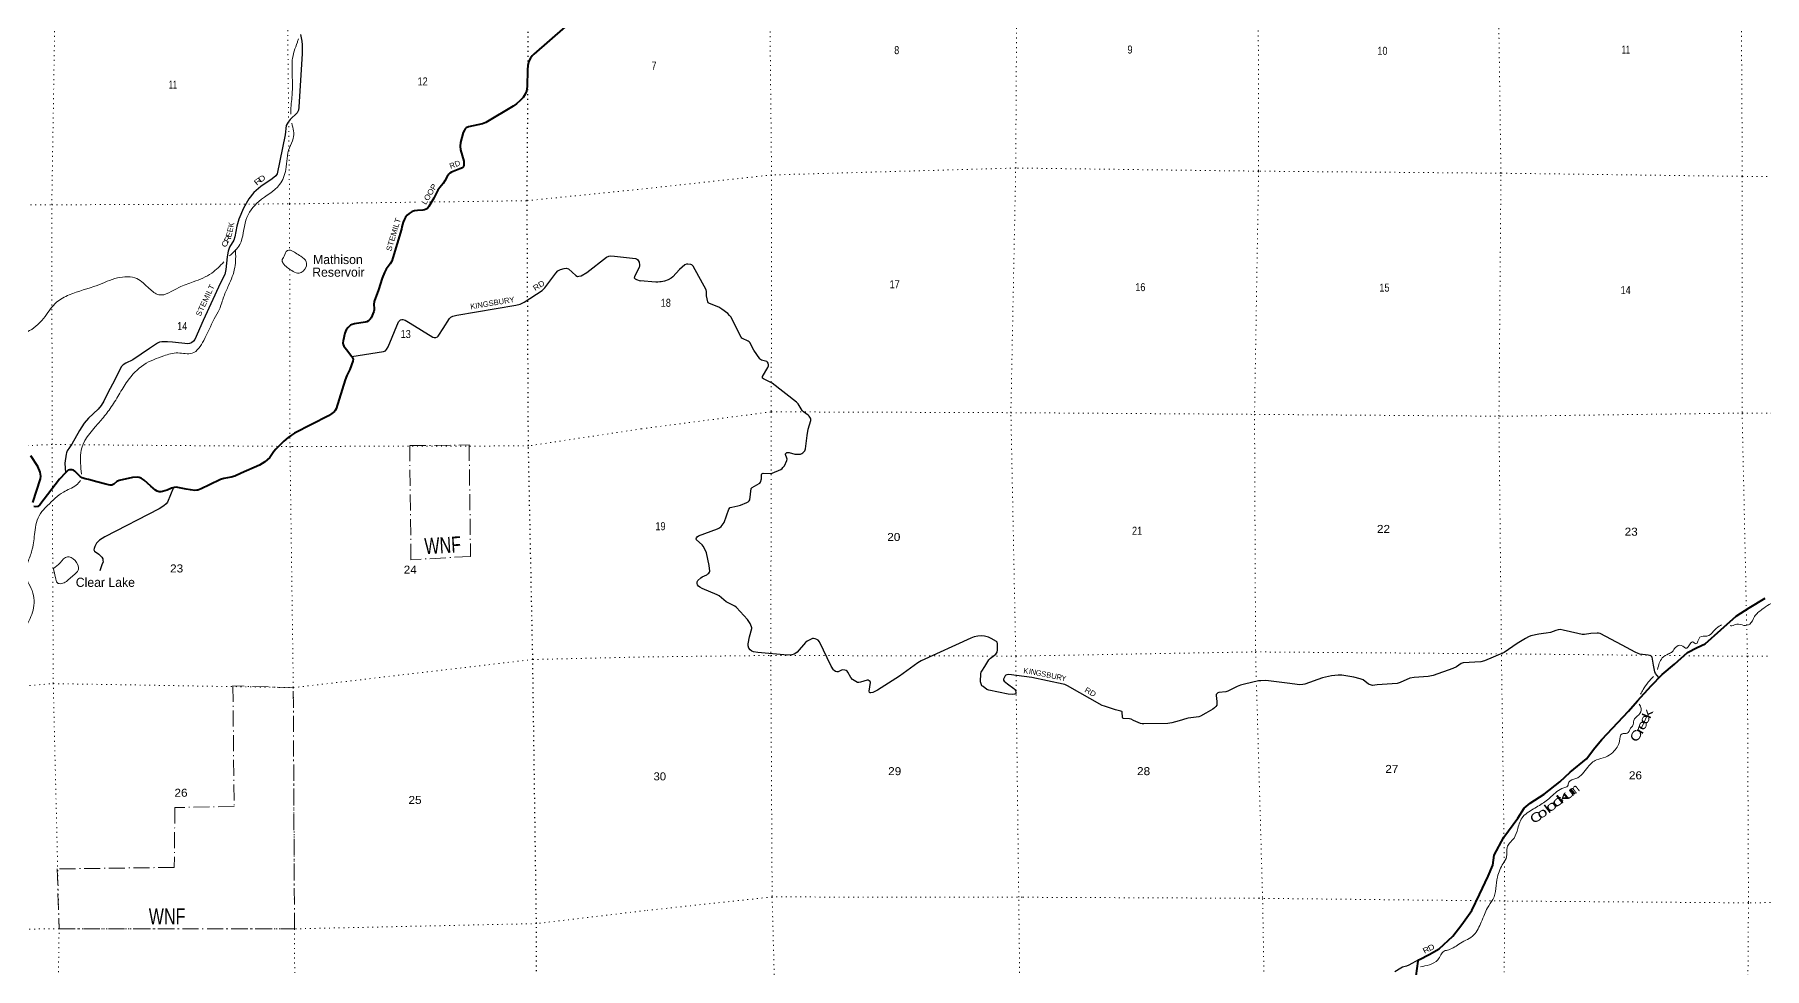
# Model space of a CAD drawing. Header units: feet. Extents: x -8 to 250644, y -192250 to 1368.
# Drawn here: x 173797 to 211617, y -82413 to -61985 of the extents above; entities that cross this region are included whole.
import ezdxf
from ezdxf.enums import TextEntityAlignment as Align

# ---------------------------------------------------------------- set-up
doc = ezdxf.new("R2010")
doc.units = ezdxf.units.FT
doc.header["$LTSCALE"] = 70
doc.linetypes.add('DOT_DASHED', pattern=[7.7, 5, -1.2, 0.3, -1.2])
doc.linetypes.add('DOTTED', pattern=[1.5, 0.3, -1.2])
for name, color, linetype, lineweight in [('26', 7, 'Continuous', 40), ('29', 7, 'Continuous', 25), ('39', 7, 'Continuous', 13), ('44', 7, 'DOT_DASHED', 13), ('6', 7, 'DOTTED', 25), ('7', 7, 'DOTTED', 13)]:
    doc.layers.add(name, color=color, linetype=linetype, lineweight=lineweight)
for name, color, linetype in [('27', 7, 'Continuous'), ('30', 7, 'Continuous'), ('41', 7, 'Continuous')]:
    doc.layers.add(name, color=color, linetype=linetype)

msp = doc.modelspace()

# ---------------------------------------------------------------- linework, layer by layer
at = {"layer": '26'}
for points in [[(185737.42, -61519.59), (184714.94, -62413.14), (184678.08, -62451.33), (184639.4, -62504.29), (184605.03, -62569.08), (184581.64, -62659.91), (184572.99, -62752.82), (184565.3, -63123.64), (184551.64, -63221.25), (184522.97, -63287.36), (184500.54, -63325.74), (184479.43, -63360.19), (184413.92, -63423.69), (184335.02, -63500.25), (184258.54, -63554.54), (183660.7, -63908.2), (183593.1, -63937.45), (183388.39, -63980.26), (183283, -64003.79), (183236, -64024.43), (183211.9, -64048.26), (183194.12, -64072.71), (183166.76, -64124.01), (183107.02, -64346.37), (183100.81, -64423.97), (183106.91, -64507.56), (183180.21, -64752.47), (183184.12, -64840.81), (183175.63, -64875.43), (183163.02, -64895.28), (183150.8, -64900.84), (183095.71, -64922.75), (182915.45, -64991.44), (182873.07, -65018.66), (182853.07, -65036.45), (182816.04, -65091.39), (182768.65, -65180.95), (182727.32, -65245.6), (182655.33, -65332.13), (182610.3, -65388.07), (182527.83, -65560.34), (182417.37, -65747.06), (182384.27, -65787.87), (182359.83, -65805.66), (182322.06, -65821.22), (182283.49, -65825.26), (182166.54, -65830.11), (182102.57, -65837.55), (182053.22, -65856.79), (181988.62, -65899.39), (181944.35, -65936.82), (181909.21, -65977.13), (181884.37, -66023.53), (181858.06, -66088.37), (181830.08, -66186.88)], [(181830.08, -66186.88), (181815.57, -66237.99), (181626.64, -66870.54), (181604.55, -66939.71), (181568.88, -67001.71), (181483.94, -67118.5), (181446.68, -67190.67), (181399.77, -67316.98), (181316.24, -67569.85), (181222.27, -67826.49), (181215.61, -67886.52), (181224.44, -67973.94), (181222.27, -68006.57), (181213.39, -68042.14), (181154.42, -68178.3), (181131.18, -68213.32), (181095.63, -68244.45), (181060.08, -68266.68), (181022.82, -68278.63), (180791.86, -68313.7), (180740.14, -68324.48), (180706.81, -68340.04), (180649.92, -68389.99), (180607.95, -68445.64), (180576.99, -68517.82), (180541.29, -68681.3), (180535.74, -68726.87), (180541.29, -68768), (180556.84, -68801.35), (180613.38, -68873.99), (180731.86, -69025.67), (180751.25, -69055.9), (180760.14, -69082.58), (180755.23, -69130.15), (180690.96, -69310.26), (180623.5, -69446.06), (180584.99, -69537.21), (180389.24, -70168.24), (180371.33, -70205.27), (180351.33, -70227.5), (180293.94, -70276.19), (180226.09, -70323.36)], [(180226.09, -70323.36), (179481.5, -70706.59), (179412.62, -70746.61), (179339.3, -70797.74), (179245.99, -70880), (179069.86, -71056.82), (179027.13, -71105.64), (178939.18, -71235.72), (178884.94, -71290.17), (178829.39, -71330.18), (178711.79, -71401.71), (178311.46, -71575.86), (178175.08, -71642.53), (178093.26, -71669.2), (177932.9, -71695.88), (177860.44, -71716.38), (177624.45, -71836.13), (177437.44, -71924.87), (177368.25, -71948.07), (177341.9, -71953.77), (177304.13, -71955.99), (177204.15, -71944.88), (177112.51, -71929.04), (176931.98, -71892.63), (176895.32, -71887.08), (176847.55, -71890.41), (176789.79, -71905.97), (176696.3, -71950.25), (176596.49, -71981.56), (176558.72, -71986), (176519.66, -71984.65), (176478.74, -71972.67), (176438.74, -71948.21), (176335.15, -71864.01), (176193.24, -71729.23), (176125.86, -71689.27), (176084.37, -71673.65), (176044.38, -71666.98), (175940.6, -71675.42), (175644.45, -71735.9), (175597.54, -71758.2), (175531.14, -71818.15), (175484.48, -71838.16), (175446.71, -71840.38), (175411.16, -71835.94), (175351.17, -71820.38), (175161.05, -71765.57), (174975.41, -71719.49), (174903.48, -71701.43), (174836.11, -71678.88), (174792.39, -71652.52), (174675.46, -71533.77), (174647.98, -71516.91), (174616.87, -71505.8), (174558.47, -71509.01), (174534.67, -71516.91), (174514.67, -71530.25), (174470.72, -71574.56), (174339.5, -71707.13), (173911.56, -72268.46), (173865.9, -72308.36), (173823.57, -72313.87), (173781.47, -72310.58)], [(173762.08, -72217.91), (173927.03, -71704.12), (173931.45, -71642.51), (173915.89, -71553.59), (173867.49, -71432.85), (173715.88, -71200.99)], [(204006.44, -82575.11), (204047.86, -82252.61), (204051.2, -82226.63), (204074.33, -82214.54), (204284.48, -82104.8), (204503.45, -81981.12), (204802.38, -81708.1), (205002.72, -81449.56), (205216.96, -81144.63), (205388.76, -80795.56), (205578.47, -80394.05), (205676.2, -80154.01), (205705.56, -79938.4), (205917.44, -79540.84), (206223.86, -79122.78), (206367.98, -78906.74), (206498.42, -78795.48), (206801.68, -78601), (207142.9, -78329.84), (207369.59, -78119.53), (207728.86, -77830.17), (207911.14, -77589.82), (208061.43, -77405.98), (208644.91, -76785.48), (208841.35, -76561.19), (209138.03, -76227.76), (209378.67, -75981.14), (209649.61, -75756.57), (209936.53, -75501.73), (210147.51, -75394.19), (210324.35, -75308.94), (210663.43, -75005.57), (210996.49, -74706.24), (211285.72, -74527.92), (211637.22, -74313.12)]]:
    msp.add_lwpolyline(points, dxfattribs=at)
at = {"layer": '29'}
for points in [[(179614.5, -61981.13), (179641.63, -62129.23), (179645.74, -62206.23), (179644.72, -62400.91), (179577.01, -63572.48), (179564.52, -63641.26), (179534.83, -63696.4), (179387.72, -63839.03), (179339.56, -63903.88), (179300.83, -63974.91), (179273, -64178.52), (179097.76, -65029.97), (179070.87, -65076.28), (178990.51, -65141.94), (178741.16, -65307.92), (178589.92, -65440.53), (178483.49, -65576.51), (178364.68, -65781.33), (178264.78, -66025.15), (178222.41, -66173.49), (178177.3, -66409.7), (178155.58, -66482.23), (178058.85, -66636.34), (178027.33, -66719.22), (178004.98, -66848.31), (177977.34, -67124.09), (177953.08, -67233.36), (177862.72, -67417.58), (177480.16, -68241.29), (177303.99, -68655.98), (177271.24, -68695.12), (177227.49, -68729.51), (177183.75, -68745.14), (177150.26, -68746.36), (176814.27, -68716.12), (176699.47, -68706.07), (176577.62, -68706.07), (176527.63, -68715.45), (176484.87, -68734.1), (176311.32, -68848.87), (175946.33, -69096.73), (175790.28, -69170.35), (175734.56, -69207.92), (175693.43, -69251.63), (175561.26, -69521.94), (175393.99, -69835.89), (175309.5, -70005.96), (175252.89, -70095.76), (175186.85, -70178.49), (174976.06, -70376.22), (174877.97, -70488.13), (174776.15, -70648.29), (174612.7, -70944.08), (174512.42, -71091.53), (174493.68, -71135.3), (174484.57, -71164.99), (174458.63, -71358.52), (174473.69, -71571.56)], [(180731.41, -69025.09), (181429.09, -68917.15), (181467.25, -68901.5), (181492.24, -68876.49), (181526.4, -68813.35), (181753.38, -68271.26), (181795.3, -68226.19), (181823.42, -68216.81), (181849.22, -68215.78), (181898.41, -68229.32), (182006.88, -68294.42), (182506.83, -68604.51), (182532.65, -68613.87), (182573.27, -68610.74), (182604.52, -68593.55), (182623.26, -68581.04), (182639, -68562.69), (182727.78, -68416.72), (182865.96, -68195.7), (182895.08, -68168.36), (182941.95, -68146.47), (183027.93, -68123.34), (184321.78, -67904.75), (184416.65, -67879.17), (184499.88, -67836.23), (184891.55, -67582.17), (184952.57, -67524.94), (185192.12, -67204.09), (185238.36, -67155.42), (185297.72, -67121.03), (185375.83, -67099.14), (185422.03, -67096.71), (185472.69, -67111.65), (185549.63, -67183.76), (185628.91, -67258.59), (185666.4, -67274.22), (185699.37, -67272.56), (185744.51, -67261.71), (185871.23, -67186), (186301.61, -66856.86), (186350.63, -66833.4), (186388.13, -66824.02), (186478.16, -66828.6), (186938.01, -66884.99), (186958.33, -66893.58), (186977.48, -66907.23), (186995.82, -66929.53), (187013, -66960.02), (187022.38, -67018.64), (187022.38, -67046.77), (187016.13, -67078.04), (186966.48, -67177.07), (186909.9, -67282.82), (186907.66, -67306.58), (186913.02, -67315.65), (186928.65, -67329.72), (186956.34, -67346.26), (187033.97, -67374.83)], [(190690.26, -70755.09), (190712.5, -70613.66), (190766.9, -70425.55), (190769.97, -70398.35), (190762.38, -70375.58), (190732.9, -70331.02), (190711.2, -70311.08), (190608.63, -70235.25), (190580.39, -70208.64), (190493.19, -70064.47), (190458.42, -70022.68), (189923.24, -69607.66), (189732.75, -69516.5), (189714.04, -69502.95), (189708.35, -69489.67), (189712.75, -69462.2), (189829.36, -69265.47), (189842.95, -69231.67), (189842.95, -69207.01), (189837.26, -69170.97), (189819.47, -69148.54), (189805.03, -69138.72), (189691.29, -69104.57), (189668.54, -69095.09), (189655.03, -69081.36), (189522.85, -68888.82), (189431.58, -68723.27), (189418.31, -68708.09), (189400.7, -68694.17), (189276.12, -68636), (189257.17, -68622.73), (189244.32, -68602.71), (189018.31, -68161.75), (188992.1, -68126.72), (188955.75, -68087.76), (188824.95, -67994.81), (188755.58, -67949.2), (188553.86, -67869.6), (188527.32, -67854.43), (188514.96, -67834.27), (188491.04, -67703.33), (188489.4, -67605.92), (188477.16, -67566.25), (188192.89, -67054.22), (188167.14, -67025.42), (188146.29, -67014.04), (188082.6, -67006.75), (188049.61, -67008.34), (188015.48, -67023.52), (187895.88, -67121.36), (187748.18, -67287.21), (187715.08, -67312.59), (187647.71, -67349.81), (187568.54, -67376.41), (187497.94, -67395.34), (187465.72, -67397.23), (187424.01, -67402.92), (187382.31, -67402.92), (187033.97, -67374.83)], [(189613.35, -75499.53), (189512.83, -75490.64), (189477.03, -75472.94), (189441.01, -75440.69), (189410.68, -75404.65), (189400.63, -75358.45), (189401.2, -75313.59), (189430.97, -75156.42), (189478.93, -74979.71), (189478.93, -74964.53), (189473.37, -74938.15), (189441.01, -74865.89), (189383.27, -74783.57), (189141.48, -74514.93), (189104.76, -74485.36), (189065.65, -74463.71), (188950.37, -74410.03), (188915.89, -74391.62), (188764.23, -74264.52), (188719.85, -74238.51), (188390.98, -74104.17), (188343.38, -74074.82), (188314.94, -74053.95), (188290.3, -74023.6), (188280.77, -73990.12), (188282.72, -73959.1), (188297.88, -73928.74), (188361.17, -73868.36), (188394.56, -73843.38), (188491.25, -73801.64), (188519.68, -73784.57), (188538.64, -73765.6), (188553.81, -73742.84), (188557.6, -73721.97), (188544.07, -73600.45), (188486.23, -73320.5), (188445.75, -73224.94), (188417.31, -73177.51), (188394.15, -73147.78), (188271.9, -73035.85), (188259.96, -73018.16), (188265.65, -72991.61), (188284.61, -72968.84), (188316.14, -72950.73), (188729.62, -72799.85), (188771.81, -72777.24), (188807.83, -72746.89), (188870.23, -72661.43), (188978.47, -72367.48), (189006.9, -72333.33), (189039.13, -72320.05), (189175.63, -72295.6), (189234.39, -72280.21), (189372.78, -72223.3), (189401.22, -72204.33), (189420.54, -72186.54), (189433.45, -72160.7), (189450.81, -72038.99), (189467.01, -71915.77), (189475.16, -71900.8), (189486.53, -71889.42), (189637.68, -71807.35), (189657.15, -71794.57), (189668.52, -71779.39), (189689.96, -71706.02), (189689.38, -71608.66), (189700.13, -71592.94), (189725.4, -71580.2), (189888.73, -71589.29), (189924.45, -71580.2), (190110.23, -71496.73), (190140.56, -71475.86), (190159.74, -71457.8), (190191.75, -71415.16), (190242.93, -71305.13), (190248.62, -71274.78), (190246.26, -71249.23), (190218.27, -71170.79), (190218.29, -71153.37), (190229.67, -71140.09), (190244.83, -71128.71), (190268.49, -71123.95), (190297.91, -71124.91), (190416.91, -71160.99), (190445.78, -71164.75), (190508.35, -71166.65), (190542.46, -71162.85), (190575.42, -71151.55), (190595.54, -71136.3), (190639.15, -71086.97), (190653.79, -71049.98), (190690.26, -70755.09)], [(176834.86, -71891.29), (176699.47, -72212.35), (176673.53, -72250.12), (176624.49, -72293.63), (176517.97, -72356.63), (175333.1, -72968.42), (175215.4, -73042.41), (175153.86, -73113.44), (175112.29, -73183.1), (175096.67, -73223.74), (175093.55, -73258.13), (175109.61, -73287.06), (175198.81, -73354.44), (175265.39, -73414.45), (175287.26, -73455.1), (175292.76, -73486.17), (175293.51, -73517.63), (175269.76, -73585.06), (175227.01, -73714.39)], [(194576.27, -75810.03), (194662.79, -75665.85), (194696, -75626.58), (194811.64, -75535.52), (194830.6, -75516.55), (194839.55, -75496.85), (194853.35, -75442.57), (194851.45, -75309.77), (194840.08, -75277.52), (194825.79, -75260.91), (194713.06, -75194.06), (194656.19, -75169.4), (194567.13, -75142.09), (194500.74, -75137.15), (194421.12, -75144.74), (194341.5, -75161.81), (194266.12, -75189.1), (193181.3, -75687.29), (193109.84, -75727.76), (192708.22, -76019.77), (192224.34, -76322.58), (192123.48, -76377.81), (192077.99, -76385.4), (192066.61, -76383.51), (192051.45, -76374.02), (192043.86, -76347.46), (192074.06, -76160.45), (192068.5, -76138.79), (192047.66, -76119.82), (192024.9, -76108.44), (191997.89, -76106.64), (191858.08, -76152.07), (191820.16, -76157.76), (191787.17, -76154.87), (191751.92, -76136.89), (191679.88, -76089.47), (191646.85, -76051.18), (191579.4, -75930.12), (191560.75, -75910.69), (191537.7, -75897.87), (191514.95, -75888.38), (191465.66, -75884.59), (191438.39, -75887.54), (191363.29, -75924.43), (191334.02, -75926.78), (191310.21, -75920.63), (191276.09, -75894.07), (191264.71, -75882.69), (191213.79, -75800.71), (190957.63, -75270.28), (190929.17, -75233.91), (190898.83, -75214.94), (190864.71, -75199.77), (190829.32, -75194.72), (190802.15, -75197.87), (190688.41, -75254.78), (190648.65, -75283.05), (190470.4, -75493.81), (190441.96, -75518.47), (190405.57, -75539.38), (190350.96, -75554.51), (190261.1, -75556.78), (189613.35, -75499.53)], [(209306.36, -76048.47), (209238.7, -75962.96), (209221.31, -75923.81), (209190.87, -75775.9), (209160.44, -75606.23), (209147.39, -75586.66), (209132.18, -75575.78), (209073.48, -75558.38), (208895.21, -75536.63), (208853.9, -75523.58), (208790.86, -75493.13), (208503.89, -75345.22), (208029.96, -75088.55), (207990.82, -75075.5), (207960.39, -75075.5), (207825.6, -75088.55), (207684.28, -75105.95), (207629.94, -75105.95), (207538.63, -75088.55), (207215.79, -75011.34), (207151.66, -75001.55), (207107.09, -75004.81), (207056.01, -75018.95), (206937.52, -75061.36), (206847.3, -75079.85), (206785.34, -75085.29), (206686.43, -75101.6), (206512.51, -75136.41), (206461.41, -75157.07), (206395.11, -75192.96), (206208.15, -75306.07), (205925.96, -75498.6)], [(205925.96, -75498.6), (205496.01, -75685.38), (205420.54, -75703.6), (205033.45, -75730.91), (204985.13, -75743.7), (204881.79, -75814.38), (204802.42, -75852.22), (204377.52, -76004.08), (204264.52, -76026.37), (203956.67, -76045.82), (203865.22, -76066.16), (203657.14, -76159.64), (203588.21, -76177.51), (203148.5, -76208.18)], [(199404.74, -76827.39), (199285.83, -76894.81), (199255.25, -76907.08), (199020.18, -76937.44), (198986.83, -76945.83), (198820.24, -76997.72), (198659.99, -77041.78), (198616.39, -77051.26), (198571.39, -77056.37), (198049.56, -77062.64), (198009.75, -77060.74), (197979.53, -77053.44), (197823.12, -76988.22), (197774.68, -76962.1), (197736.89, -76952.65), (197606.49, -76943.69), (197590.79, -76937.44), (197585.11, -76926.06), (197576.57, -76802.72), (197568.05, -76793.26), (197549.09, -76781.88), (197430.17, -76753.55), (197188.9, -76677.54), (197139.37, -76659.22), (196377.52, -76233.64), (196324.44, -76205.18), (196287.26, -76192.48), (195597.26, -76051.18), (195095.77, -75984.91), (195054.29, -75988.92), (195031.55, -75998.4), (195014.48, -76015.47), (194981.29, -76084.77), (194980.36, -76108.43), (194995.53, -76129.3), (195065.43, -76186.94), (195209.75, -76290.61), (195230.6, -76313.31), (195241.97, -76332.28), (195251.45, -76377.81), (195249.56, -76398.68), (195243.72, -76405.32), (195223.02, -76415.75), (195179.41, -76417.65), (195081.21, -76410.76), (194658.09, -76328.49), (194617.87, -76307.85), (194534.86, -76248.81), (194510.22, -76227.94), (194489.61, -76189.92), (194477.99, -76140.68), (194483.87, -75964), (194491.26, -75930.1), (194504.53, -75907.34), (194576.27, -75810.03)], [(203148.5, -76208.18), (203050.51, -76220.34), (203026.4, -76216.69), (202963.3, -76193.79), (202845.97, -76101.23), (202777.52, -76076.17), (202641.4, -76042.48), (202379.42, -76000.29), (202298.37, -76001.07), (202155.72, -76011.68), (201955.23, -76054.49), (201568.04, -76193.79), (201522.55, -76205.18), (201459.49, -76206.08), (201180.66, -76170.17), (200718.75, -76117.92), (200606.92, -76118.66), (200559.51, -76121.71), (200248.61, -76193.8), (200161.4, -76219.37), (200089.37, -76246.91), (199888.42, -76349.36), (199844.23, -76361.34), (199691.73, -76376.79), (199666.62, -76387.3), (199649.56, -76402.47), (199634.4, -76423.34), (199631.46, -76439.86), (199645.35, -76570.89), (199645.77, -76622.53), (199643.88, -76652.88), (199624.92, -76681.34), (199596.48, -76711.69), (199556.87, -76741.14), (199404.74, -76827.39)], [(204051.2, -82226.63), (203839.57, -82339.37), (203792.83, -82360.03), (203702.61, -82387.22), (203666.74, -82407.88), (203535.21, -82489.45)]]:
    msp.add_lwpolyline(points, dxfattribs=at)
at = {"layer": '39'}
msp.add_line((174820.88, -71602.55), (174808.42, -71476.86), dxfattribs=at)
for points in [[(179570.11, -62081.14), (179541.83, -62153.63), (179432.38, -62548.11), (179427.59, -62790.02), (179426.55, -63310), (179397.3, -63679.21), (179396.58, -63727.16)], [(179420.87, -63921.97), (179453.43, -64256.86), (179367.56, -64459.56), (179291.43, -64936.21), (179152.92, -65266.59), (178702.78, -65633.44), (178416.34, -66044.43), (178282.59, -66578.3), (178061.83, -66823.78)], [(178190.93, -66687.73), (178174.63, -67083.6), (178038.89, -67470.37), (177935.45, -67713.62), (177836.55, -67995.1), (177726.58, -68202.15), (177495.35, -68674.87), (177241.39, -68956.43), (176929.17, -68948.56), (176619.93, -69013.21), (176187.59, -69206.5), (175827.94, -69564.06), (175640.7, -69864.87), (175447.44, -70167.78), (175249.51, -70422.38), (174828.72, -71024.63), (174808.42, -71476.86)], [(179389.72, -66698.33), (179621.12, -66834.25), (179737.59, -66959.64), (179733.02, -67068.54), (179579.81, -67205.64), (179450.39, -67165.07), (179248.92, -67008.59), (179207.62, -66932.56), (179250.58, -66833.23), (179325.43, -66709.28), (179384.05, -66697.92)], [(177934.69, -66958.08), (177670.78, -67201.27), (177266.62, -67394.17), (176952.14, -67517.34), (176513.29, -67676.45), (176304.07, -67542.24), (176035.32, -67324.19), (175608.2, -67307.81), (175165.38, -67471.01), (174554.01, -67678.81), (174276.28, -67839.77), (174026.73, -68149.49), (173684.58, -68460.46), (173373.6, -68545.28), (172815.12, -68643.54), (172385.09, -68858.97), (171945.94, -68995.91), (171598.56, -68920), (171232.22, -68931.01), (170435.39, -68824.91), (170199.75, -68971.2), (169988.78, -69006.3), (169648.18, -68835.58), (169394.64, -68849.09), (168943.98, -69028.52), (168695.19, -69035.99)], [(163347.9, -86629.95), (164037.74, -86417.06), (164409.01, -86174.22), (164521.29, -85541.88), (164383.22, -85307.96), (164186.49, -84905.53), (164208.74, -84465.88), (164411.38, -84112.46), (164728.81, -83759.5), (164910.8, -83218.94), (165024.64, -82552.32), (164980.75, -82135.74), (164764.87, -81209.58), (164644.54, -80648.92), (164713.51, -80238.86), (165080.67, -79393.48), (165285.27, -78886.87), (165516.45, -78708.4), (165901.4, -78435.14), (166356.91, -78017.84), (166746.65, -77800.94), (167360.44, -77474.2), (167856.96, -77560.18), (168579.99, -77568.53), (168908.4, -77433.08), (169345.57, -77149.04), (169556.2, -77089.75), (169923.12, -77121.06), (170011.7, -77119.86), (170234.93, -76949.56), (170442.47, -76809.7), (170993.63, -76765.96), (171158.91, -76777.83), (171568.16, -76663.46), (171945.44, -76418.52), (172090.67, -76287.57), (172516.84, -76084.29), (173132.37, -75737.37), (173371.88, -75429.8), (173526.5, -75099.2), (173610.81, -74930.79), (173765.1, -74576.01), (173741.22, -74149.07), (173593.05, -73764.13), (173661.86, -73491.12), (173747.07, -73240.06), (173800.51, -72872.54), (173923.87, -72463.77), (174080.58, -72288.32), (174426.98, -71993.42), (174706.83, -71840.49), (174802.78, -71743.03)], [(210870.05, -74912.77), (210902.67, -74916.05), (211017.29, -74879.37), (211168.4, -74909.02), (211295.13, -74880.35), (211401.21, -74716.81), (211567.7, -74557.08), (211724.32, -74449.75), (211895.19, -74380.63), (211999.88, -74382.25), (212074.43, -74396.07), (212138.65, -74343.47), (212301.72, -74338.83), (212434.45, -74300.06), (212625.48, -74238.93), (212770.45, -74242.41), (212796.2, -74133.56), (212874.27, -74016.45), (212986.73, -73943.53), (213159.74, -73908.64), (213516.05, -73895.22), (213683.15, -73894.6), (213839.86, -73807.41), (214029.2, -73830.87), (214139.74, -73780.1), (214417.31, -73710.59), (214723.24, -73687.29), (215010.94, -73633.85), (215129.97, -73695.84), (215194.29, -73667.4), (215278.61, -73606.66), (215447.53, -73555.68), (215560.22, -73541.16), (215648.96, -73579.1), (215974.74, -73483.22), (216248.37, -73435.87), (216413.31, -73394.97), (216533.77, -73307.92), (216676.82, -73333.56), (216920.17, -73266.19), (217091.39, -73289.72), (217284.72, -73303.09), (217554.56, -73316.18), (217723.43, -73251.1), (217910.58, -73228.25), (218017.24, -73215.76), (218099.66, -73183.23), (218226.35, -73144.49), (218261.35, -73152.9)], [(174207.93, -73667.12), (174357.21, -73538.13), (174514.53, -73407.02), (174680.79, -73491.43), (174755.8, -73677.84), (174591.11, -73859.44), (174383.52, -73995.27), (174296.73, -73980.32), (174252.85, -73862.01), (174207.93, -73667.12)], [(209282.37, -75871.56), (209385.33, -75620.6), (209521.9, -75531.48), (209600.24, -75486.87), (209672.35, -75389.93), (209799.03, -75349.17), (209920.05, -75407.13), (210048.38, -75271.71), (210119, -75309.71), (210207.04, -75168.4), (210359.96, -75145.67), (210504.51, -75038.38), (210630.9, -74923.11), (210681.61, -74895.51)], [(208905.83, -76416.94), (208965.22, -76315.01), (209077.34, -76153.47), (209194.65, -76025.72)], [(208398.3, -77571.89), (208450.14, -77442.79), (208503.88, -77281.47), (208618.59, -77268.95), (208692.65, -77155.89), (208740.75, -77099.32), (208762.47, -76988.46), (208868.7, -76865.21), (208924.55, -76730.06), (208875.5, -76630.7)], [(204100.8, -82379.54), (204291.4, -82332.36), (204476.21, -82224.92), (204616.4, -82033.06), (204714.95, -82006.51), (204970.08, -81860.54), (205267.35, -81680.18), (205425.32, -81399.64), (205499.16, -81230.18), (205561.03, -81088.97), (205681.11, -80903.22), (205781.89, -80413.43), (205907.58, -80114.88), (205981.52, -79973.62), (205992.79, -79764.12), (206044.79, -79673.29), (206143, -79560.14), (206224.75, -79352.38), (206338.51, -79094.16), (206468.95, -78984.91), (206732.09, -78826.83), (206954.9, -78654.8), (207229.99, -78464.45), (207314.4, -78425.87), (207342.25, -78337.15), (207494.96, -78260.04), (207755.72, -78009.33), (207948.38, -77849.49), (208139.43, -77792.39), (208300.09, -77687.05), (208398.3, -77571.89)]]:
    msp.add_spline(points, degree=3, dxfattribs=at)
at = {"layer": '44'}
for points in [[(182025.69, -73472.63), (181998.24, -70976.61), (183297.77, -70962.7), (183328.54, -73400.25)], [(179479.35, -81546.97), (179453.29, -76270.49), (178133.06, -76234.28), (178160.18, -78873.36), (176864.75, -78893.26), (176850.03, -80203.07), (174291.28, -80236.44), (174332.91, -81547.57)]]:
    msp.add_lwpolyline(points, close=True, dxfattribs=at)
at = {"layer": '6'}
msp.add_lwpolyline([(184777.9, -86673.25), (184769.79, -81432.35), (184689.8, -75655.38), (184594.52, -70983.03), (184566.42, -65618.51), (184602.43, -60268.99), (184620.35, -54992.76), (184626.63, -54025.74)], dxfattribs=at)
at = {"layer": '7'}
for points in [[(200309.49, -44965.51), (200349.09, -49481.77), (200383.6, -54760.48), (200548.04, -59799.02), (200557.99, -64973.09), (200469.84, -70292.54), (200491.95, -75488.71), (200645.69, -80881.78), (200738.86, -86230.75)], [(179290.16, -45141.74), (179386.25, -49731), (179322.72, -55020.18), (179315.05, -60419.46), (179372.07, -65688.87), (179373.82, -66697.93)], [(189689.77, -45063.78), (189725.2, -49598.04), (189799.95, -54870.55), (189858.15, -60026.31), (189909.81, -65055.21), (189903.68, -70237.4), (189894.09, -75566.62), (189922.58, -80849.38), (190070.82, -86383.44)], [(205890.74, -86173.22), (205942.98, -80938.5), (205867.7, -75531.04), (205813.36, -70330.96), (205857.24, -65017.72), (205780.36, -59715.01), (205718.75, -54716.35), (205680.2, -49435.65), (205670.89, -46598.23)], [(210992.47, -48109.17), (210999.21, -49383.53), (210993.47, -54664.4), (211104.36, -59912.61), (211134.44, -65086.6), (211130.31, -70264.75), (211245.51, -75585.45), (211268.39, -80979), (211232.02, -86151.23)], [(195377.58, -86287.06), (195314.29, -80853.38), (195249.6, -75580.83), (195142.43, -70256.07), (195248.57, -64904.33), (195277.65, -59927.5), (195100.89, -54830.59), (195049.42, -51085.21)], [(174259.8, -86799.82), (174332.91, -81547.57), (174205.63, -76182.33), (174181.36, -70952.78), (174173.01, -65708.91), (174256.68, -60568.59), (174246.01, -55302.58), (174240.67, -54986.65)], [(218186.56, -65049.47), (216403.31, -65083.01), (211134.44, -65086.6), (205857.24, -65017.72), (200557.99, -64973.09), (195248.57, -64904.33), (189909.81, -65055.21), (187019.68, -65369.71)], [(182432.53, -65647.41), (184566.42, -65618.51), (187019.68, -65369.71)], [(155850.94, -65974.96), (158057.82, -66029.99), (163434.02, -65856.4), (168772.11, -65693.4), (174173.01, -65708.91), (179372.07, -65688.87), (182183.14, -65650.79)], [(179374.56, -67124.96), (179381.29, -70997.22), (179453.29, -76270.49), (179479.35, -81546.97), (179506.96, -86804.96)], [(187062.2, -70609.17), (189903.68, -70237.4), (195142.43, -70256.07), (200469.84, -70292.54), (205887.66, -70333.75), (211130.31, -70264.75), (216475.83, -70299.14), (218233.93, -70280.81)], [(187062.2, -70609.17), (184594.52, -70983.03), (179417.5, -70994.72), (174181.36, -70952.78), (168803.88, -71180.81), (166819.05, -71216.44)], [(155923.78, -76566.6), (158304.91, -76579.11), (163497.08, -76347.55), (168873.12, -76609.27), (174205.63, -76182.33), (179453.29, -76270.49), (184689.8, -75655.38), (187106.22, -75599.38)], [(187106.22, -75599.38), (189894.09, -75566.62), (195249.6, -75580.83), (200491.95, -75488.71), (205867.7, -75531.04), (211245.51, -75585.45), (216522.35, -75559.67), (218283.16, -75587.89)], [(218337.63, -80886), (216577.21, -80894.7), (211268.39, -80979), (205942.98, -80938.5), (200571.39, -80878.99), (195388.59, -80856.17), (189922.58, -80849.38), (187148.74, -81147.78)], [(187148.74, -81147.78), (184769.79, -81432.35), (179479.35, -81546.97), (174332.91, -81547.57), (168974.47, -81581.83), (163638.37, -81742.79), (158356.98, -81767.49), (155959.86, -81811.76)]]:
    msp.add_lwpolyline(points, dxfattribs=at)

# ---------------------------------------------------------------- texts
at = {"layer": '27'}
msp.add_text('RD', height=120, rotation=20.86, dxfattribs=at).set_placement((182895.11, -64924.72))
at = {"layer": '27', "width": 1.1}
for s, rotation, p in [('LOOP', 59.392, (182351.99, -65717.74)), ('STEMILT', 73.37, (181593.9, -66733.64))]:
    msp.add_text(s, height=120, rotation=rotation, dxfattribs=at).set_placement(p)
at = {"layer": '27', "width": 1.2}
for s, rotation, p in [('R', 27.485, (204247.8, -82060.55)), ('D', 28.443, (204360.75, -82004.9))]:
    msp.add_text(s, height=120, rotation=rotation, dxfattribs=at).set_placement(p, align=Align.CENTER)
at = {"layer": '30'}
for s, rotation, width, p in [('R', 38.745, 1.45, (178715.62, -65241.24)), ('D', 35.15, 1.35, (178799.81, -65183.1)), ('K', 79.188, 0.85, (178152.91, -66158.73)), ('C', 57.885, 1.3, (178008.33, -66591)), ('R', 58.885, 1.25, (178068.08, -66488.37)), ('E', 71.329, 1.05, (178105.48, -66378.54)), ('E', 77.188, 0.95, (178132.33, -66267.14)), ('RD', 32.97, 1.15, (184853.68, -67524.55)), ('K', 352.472, 0.8, (195464.22, -75962.99)), ('N', 348.427, 0.85, (195624.66, -75985.33)), ('G', 348.427, 0.8, (195736.72, -76008.28)), ('S', 348.427, 0.9, (195848.32, -76031.14)), ('B', 348.427, 0.95, (195960.84, -76054.18)), ('U', 348.427, 0.85, (196073.35, -76077.23)), ('R', 348.427, 0.85, (196186.81, -76100.45)), ('Y', 348.427, 0.95, (196287.82, -76123.51))]:
    msp.add_text(s, height=120, rotation=rotation, dxfattribs=dict(at, width=width)).set_placement(p, align=Align.CENTER)
at = {"layer": '30', "width": 1.1}
for s, rotation, p in [('STEMILT', 64.983, (177423.3, -68161.11)), ('RD', 330.812, (196740.9, -76357))]:
    msp.add_text(s, height=120, rotation=rotation, dxfattribs=at).set_placement(p)
at = {"layer": '30'}
for s, rotation, p in [('KINGSBURY', 9.589, (183816.05, -67914.86)), ('I', 352.472, (195552.34, -75974.63))]:
    msp.add_text(s, height=120, rotation=rotation, dxfattribs=at).set_placement(p, align=Align.CENTER)
at = {"layer": '41'}
for s, p in [('Mathison', (179886.34, -67005.32)), ('Reservoir', (179867.27, -67282.05)), ('Clear Lake', (174698.05, -74066.87))]:
    msp.add_text(s, height=200, dxfattribs=at).set_placement(p)
for s, rotation, width, p in [('k', 68.3, 1.4, (209154.13, -76878.11)), ('r', 61.066, 1.6, (208976.46, -77247.82)), ('e', 64.3, 1.35, (209029.73, -77130.29)), ('e', 65.3, 1.35, (209088.36, -77000.34)), ('C', 59.309, 1.35, (208895.18, -77371.2)), ('c', 40.068, 2.05, (207150.81, -78832.35)), ('k', 37.319, 1.95, (207264.23, -78751.46)), ('u', 39.252, 1.95, (207403.69, -78657.02)), ('C', 30.257, 1.35, (206675.43, -79190.05)), ('o', 30.046, 1.45, (206804.96, -79095.43)), ('l', 37.554, 1.5, (206933.82, -79003.38)), ('o', 35.294, 1.65, (207008.84, -78942))]:
    msp.add_text(s, height=200, rotation=rotation, dxfattribs=dict(at, width=width)).set_placement(p, align=Align.CENTER)
msp.add_text('m', height=200, rotation=36.961, dxfattribs=at).set_placement((207507.63, -78582.88), align=Align.CENTER)
at = {"layer": '44', "width": 0.75}
for rotation, p in [(3.18, (182330.64, -73351.46)), (0.007, (176293.74, -81447.34))]:
    msp.add_text('WNF', height=350, rotation=rotation, dxfattribs=at).set_placement(p)
at = {"layer": '7'}
for s, width, p in [('8', 0.85, (192591.41, -62412.82)), ('9', 0.85, (197691.12, -62399.78)), ('10', 0.85, (203155.4, -62427.68)), ('11', 0.65, (208496.66, -62401.66)), ('7', 0.85, (187285.59, -62750.88)), ('11', 0.65, (176728.52, -63168.18)), ('12', 0.85, (182170.35, -63097.49)), ('17', 0.85, (192490.42, -67534.93)), ('16', 0.85, (197862.22, -67597.42)), ('15', 0.85, (203199.6, -67607.66)), ('14', 0.85, (208472.72, -67662.46)), ('18', 0.85, (187487.06, -67939.69)), ('14', 0.85, (176914.37, -68448.95)), ('13', 0.85, (181801.18, -68622.65)), ('19', 0.85, (187370.86, -72826.87)), ('20', 1.1, (192439.6, -73062.59)), ('21', 0.85, (197791.02, -72925.9)), ('22', 1.1, (203145.52, -72886.7)), ('23', 1.1, (208561.61, -72947.01)), ('23', 1.1, (176759.47, -73750.7)), ('24', 1.1, (181866.92, -73777.98)), ('30', 1.05, (187329.61, -78299.21)), ('29', 1.1, (192459.13, -78185.37)), ('28', 1.1, (197901.16, -78185.15)), ('27', 1.1, (203328.91, -78136.66)), ('26', 1.1, (208654.7, -78275.85)), ('26', 1.1, (176854.81, -78657.59)), ('25', 1.1, (181971.63, -78815.01))]:
    msp.add_text(s, height=175, dxfattribs=dict(at, width=width)).set_placement(p)

doc.saveas('drawing.dxf')
